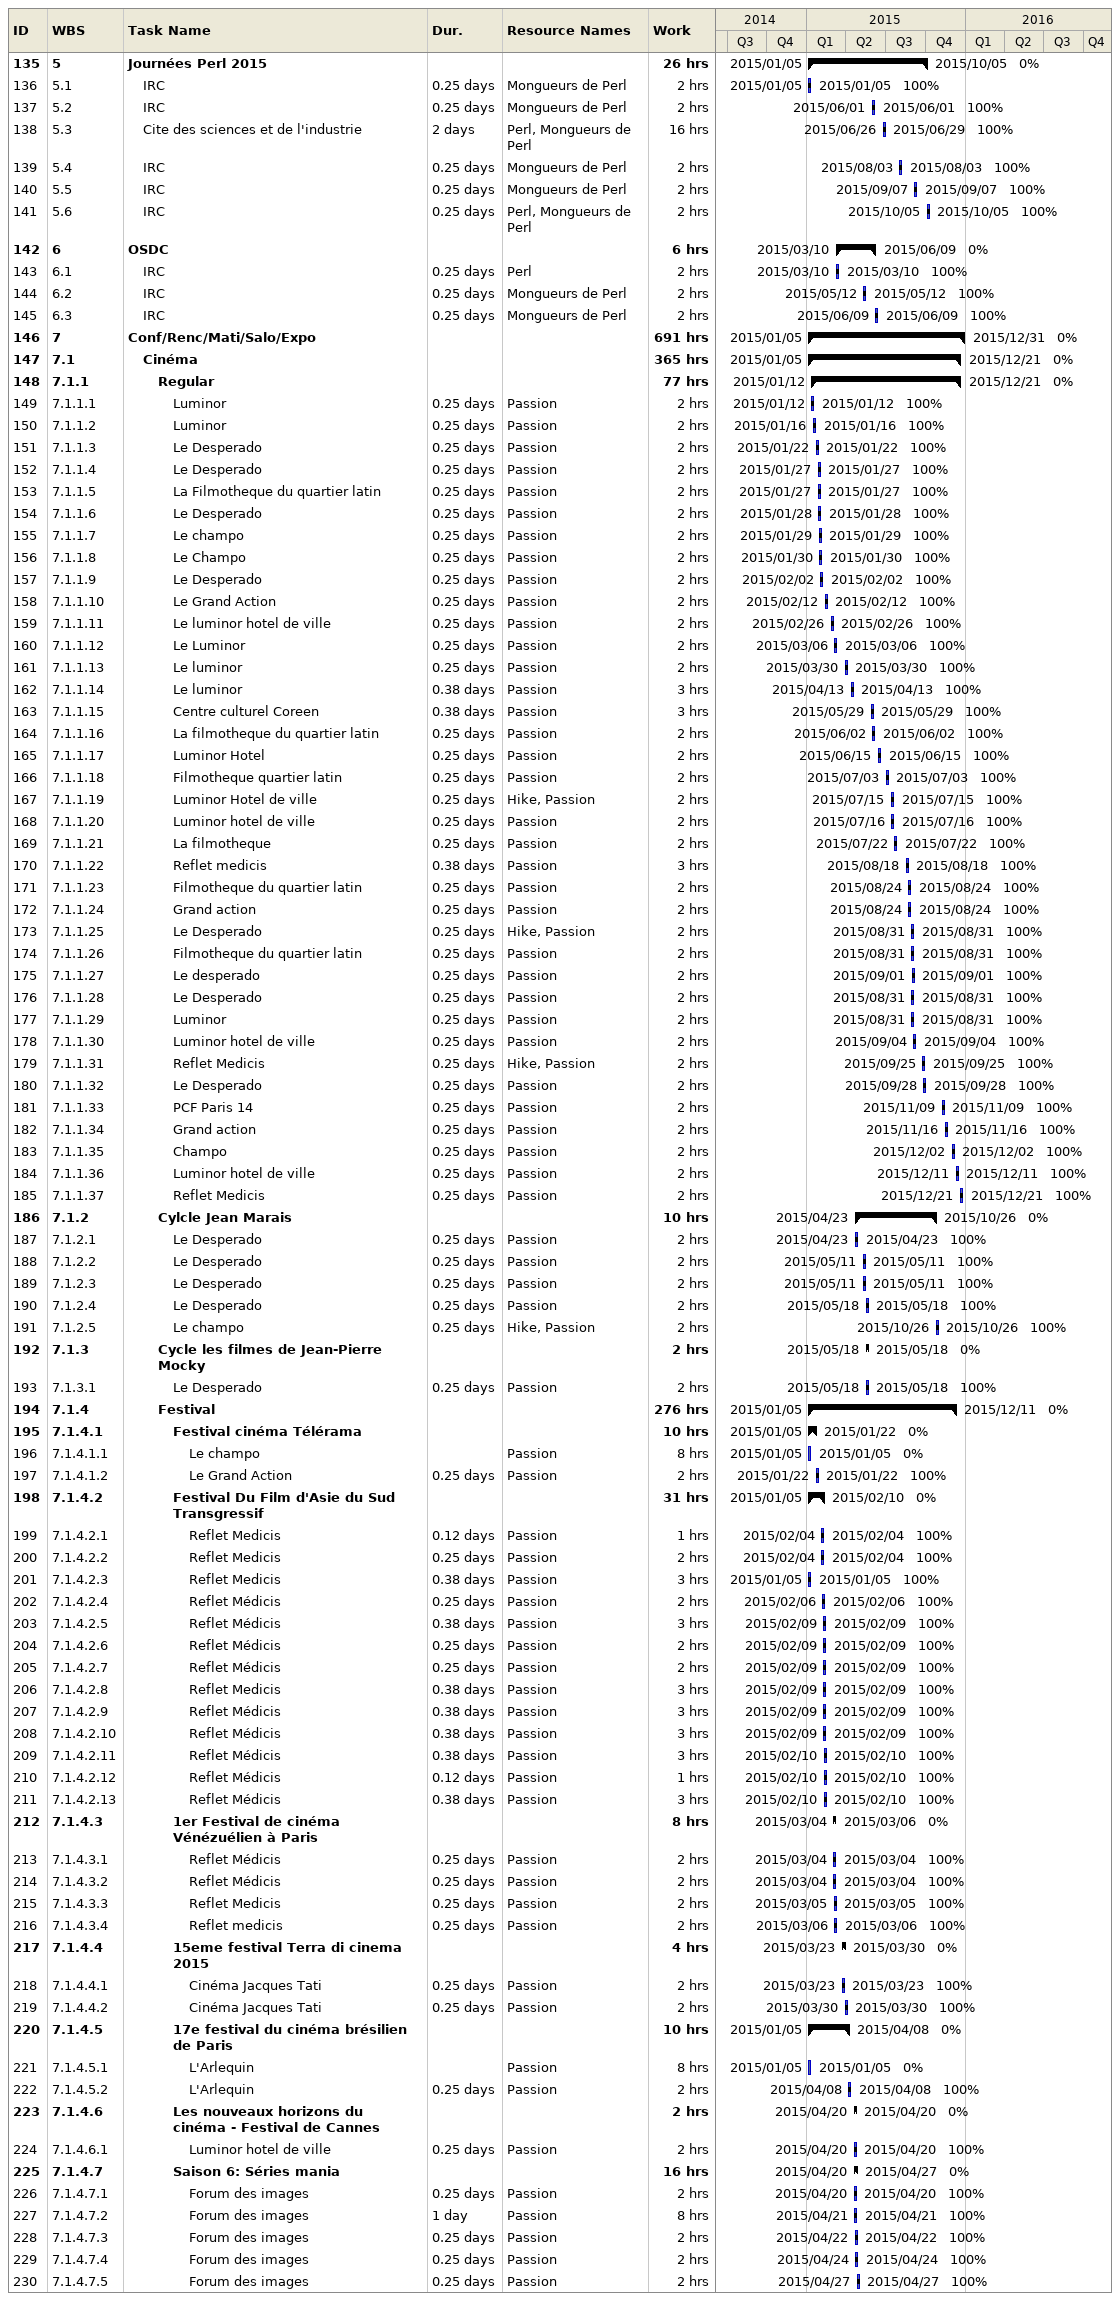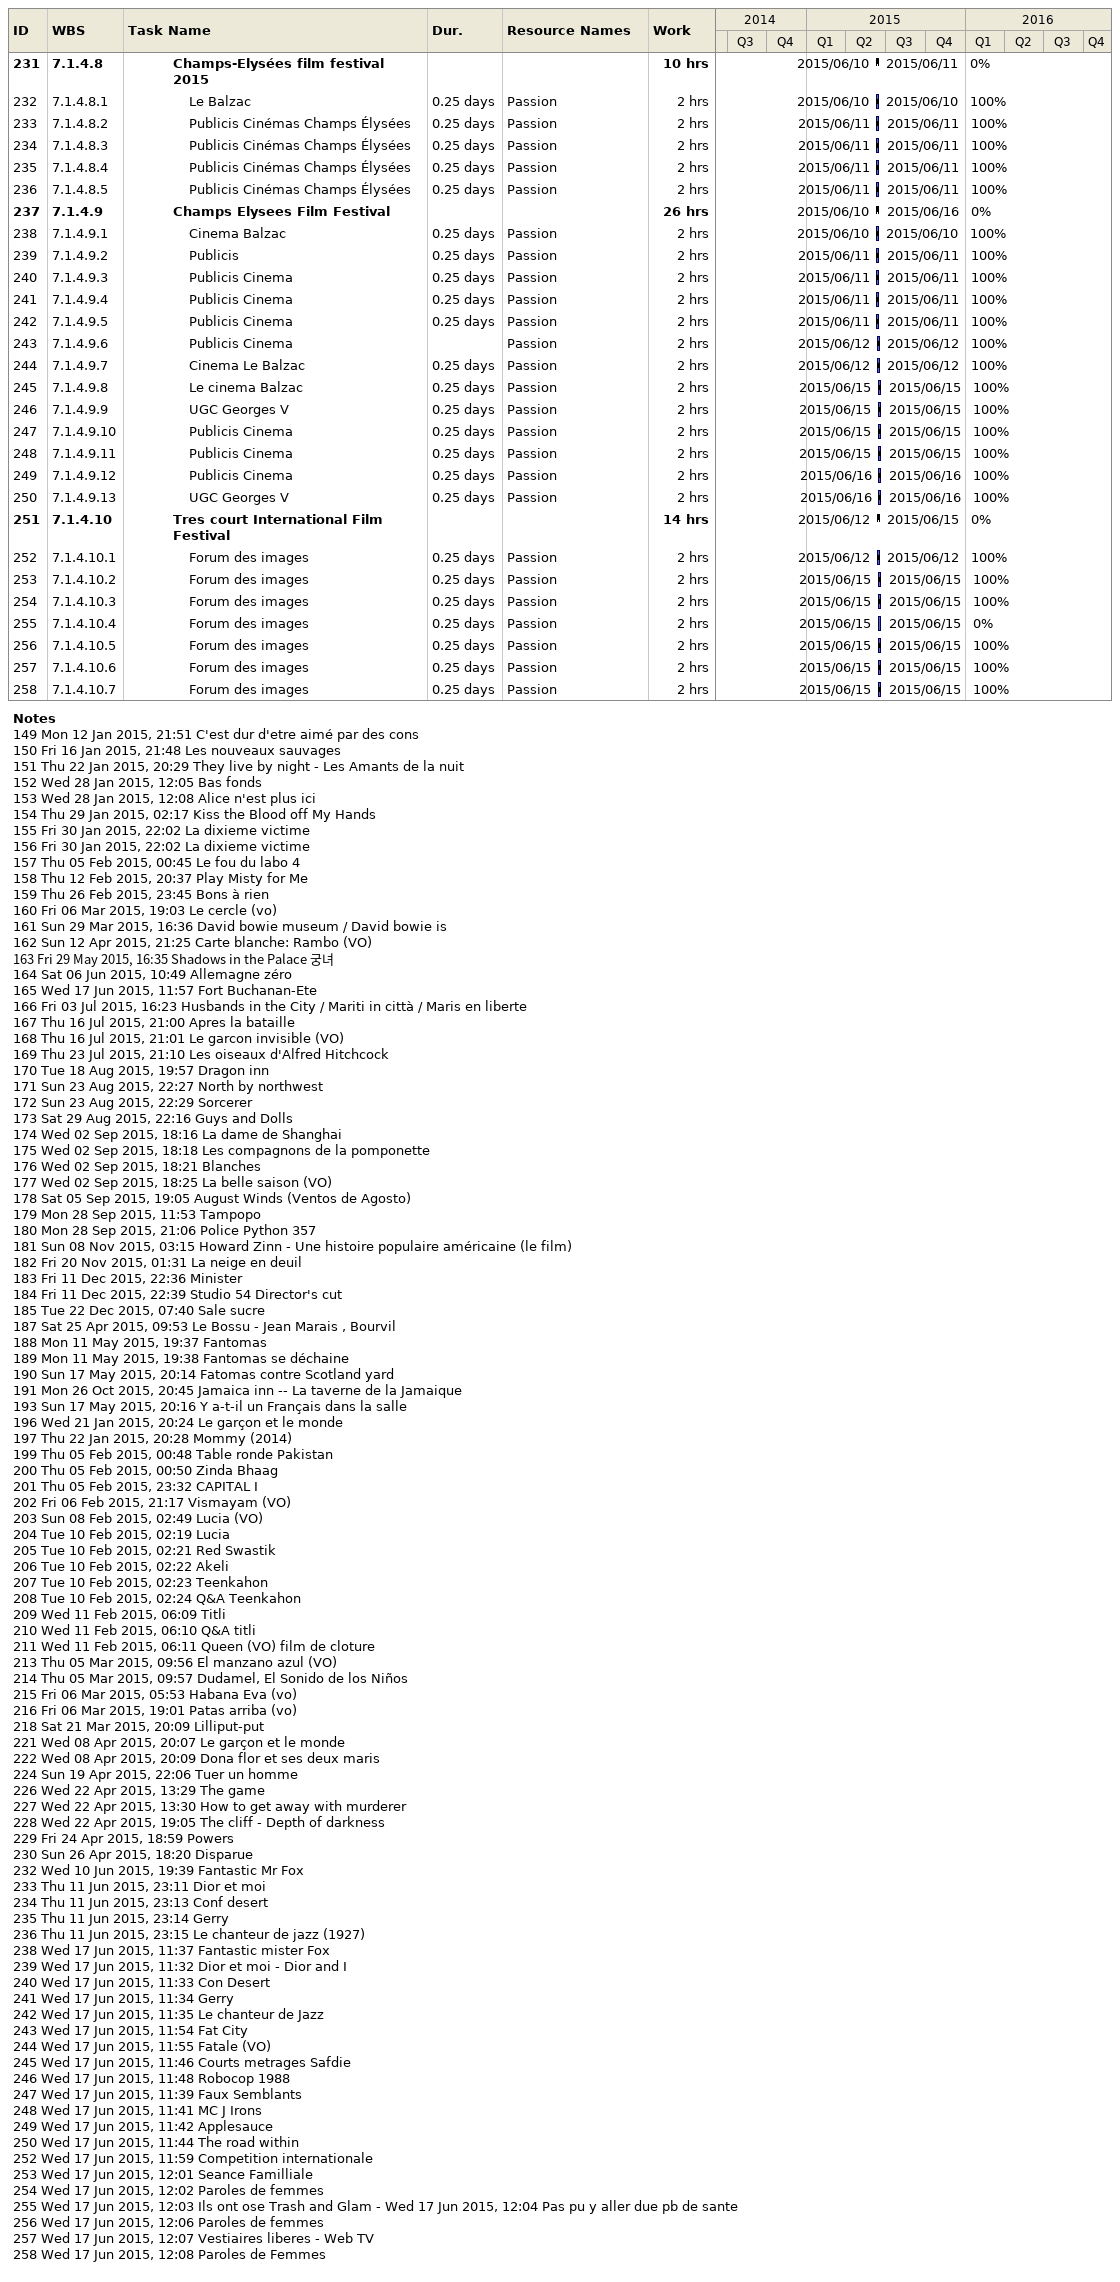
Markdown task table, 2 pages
| ID | WBS | Task | Duration | Start | Finish | Resources | % complete | Work (h) |
|---|---|---|---|---|---|---|---|---|
| 135 | 5 | **Journées Perl 2015** |  | 2015-01-05 | 2015-10-05 |  | 0 | 26 |
| 136 | 5.1 | IRC | 0.25d | 2015-01-05 | 2015-01-05 | Mongueurs de Perl | 100 | 2 |
| 137 | 5.2 | IRC | 0.25d | 2015-06-01 | 2015-06-01 | Mongueurs de Perl | 100 | 2 |
| 138 | 5.3 | Cite des sciences et de l'industrie | 2d | 2015-06-26 | 2015-06-29 | Perl, Mongueurs de Perl | 100 | 16 |
| 139 | 5.4 | IRC | 0.25d | 2015-08-03 | 2015-08-03 | Mongueurs de Perl | 100 | 2 |
| 140 | 5.5 | IRC | 0.25d | 2015-09-07 | 2015-09-07 | Mongueurs de Perl | 100 | 2 |
| 141 | 5.6 | IRC | 0.25d | 2015-10-05 | 2015-10-05 | Perl, Mongueurs de Perl | 100 | 2 |
| 142 | 6 | **OSDC** |  | 2015-03-10 | 2015-06-09 |  | 0 | 6 |
| 143 | 6.1 | IRC | 0.25d | 2015-03-10 | 2015-03-10 | Perl | 100 | 2 |
| 144 | 6.2 | IRC | 0.25d | 2015-05-12 | 2015-05-12 | Mongueurs de Perl | 100 | 2 |
| 145 | 6.3 | IRC | 0.25d | 2015-06-09 | 2015-06-09 | Mongueurs de Perl | 100 | 2 |
| 146 | 7 | **Conf/Renc/Mati/Salo/Expo** |  | 2015-01-05 | 2015-12-31 |  | 0 | 691 |
| 147 | 7.1 | **Cinéma** |  | 2015-01-05 | 2015-12-21 |  | 0 | 365 |
| 148 | 7.1.1 | **Regular** |  | 2015-01-12 | 2015-12-21 |  | 0 | 77 |
| 149 | 7.1.1.1 | Luminor | 0.25d | 2015-01-12 | 2015-01-12 | Passion | 100 | 2 |
| 150 | 7.1.1.2 | Luminor | 0.25d | 2015-01-16 | 2015-01-16 | Passion | 100 | 2 |
| 151 | 7.1.1.3 | Le Desperado | 0.25d | 2015-01-22 | 2015-01-22 | Passion | 100 | 2 |
| 152 | 7.1.1.4 | Le Desperado | 0.25d | 2015-01-27 | 2015-01-27 | Passion | 100 | 2 |
| 153 | 7.1.1.5 | La Filmotheque du quartier latin | 0.25d | 2015-01-27 | 2015-01-27 | Passion | 100 | 2 |
| 154 | 7.1.1.6 | Le Desperado | 0.25d | 2015-01-28 | 2015-01-28 | Passion | 100 | 2 |
| 155 | 7.1.1.7 | Le champo | 0.25d | 2015-01-29 | 2015-01-29 | Passion | 100 | 2 |
| 156 | 7.1.1.8 | Le Champo | 0.25d | 2015-01-30 | 2015-01-30 | Passion | 100 | 2 |
| 157 | 7.1.1.9 | Le Desperado | 0.25d | 2015-02-02 | 2015-02-02 | Passion | 100 | 2 |
| 158 | 7.1.1.10 | Le Grand Action | 0.25d | 2015-02-12 | 2015-02-12 | Passion | 100 | 2 |
| 159 | 7.1.1.11 | Le luminor hotel de ville | 0.25d | 2015-02-26 | 2015-02-26 | Passion | 100 | 2 |
| 160 | 7.1.1.12 | Le Luminor | 0.25d | 2015-03-06 | 2015-03-06 | Passion | 100 | 2 |
| 161 | 7.1.1.13 | Le luminor | 0.25d | 2015-03-30 | 2015-03-30 | Passion | 100 | 2 |
| 162 | 7.1.1.14 | Le luminor | 0.38d | 2015-04-13 | 2015-04-13 | Passion | 100 | 3 |
| 163 | 7.1.1.15 | Centre culturel Coreen | 0.38d | 2015-05-29 | 2015-05-29 | Passion | 100 | 3 |
| 164 | 7.1.1.16 | La filmotheque du quartier latin | 0.25d | 2015-06-02 | 2015-06-02 | Passion | 100 | 2 |
| 165 | 7.1.1.17 | Luminor Hotel | 0.25d | 2015-06-15 | 2015-06-15 | Passion | 100 | 2 |
| 166 | 7.1.1.18 | Filmotheque quartier latin | 0.25d | 2015-07-03 | 2015-07-03 | Passion | 100 | 2 |
| 167 | 7.1.1.19 | Luminor Hotel de ville | 0.25d | 2015-07-15 | 2015-07-15 | Hike, Passion | 100 | 2 |
| 168 | 7.1.1.20 | Luminor hotel de ville | 0.25d | 2015-07-16 | 2015-07-16 | Passion | 100 | 2 |
| 169 | 7.1.1.21 | La filmotheque | 0.25d | 2015-07-22 | 2015-07-22 | Passion | 100 | 2 |
| 170 | 7.1.1.22 | Reflet medicis | 0.38d | 2015-08-18 | 2015-08-18 | Passion | 100 | 3 |
| 171 | 7.1.1.23 | Filmotheque du quartier latin | 0.25d | 2015-08-24 | 2015-08-24 | Passion | 100 | 2 |
| 172 | 7.1.1.24 | Grand action | 0.25d | 2015-08-24 | 2015-08-24 | Passion | 100 | 2 |
| 173 | 7.1.1.25 | Le Desperado | 0.25d | 2015-08-31 | 2015-08-31 | Hike, Passion | 100 | 2 |
| 174 | 7.1.1.26 | Filmotheque du quartier latin | 0.25d | 2015-08-31 | 2015-08-31 | Passion | 100 | 2 |
| 175 | 7.1.1.27 | Le desperado | 0.25d | 2015-09-01 | 2015-09-01 | Passion | 100 | 2 |
| 176 | 7.1.1.28 | Le Desperado | 0.25d | 2015-08-31 | 2015-08-31 | Passion | 100 | 2 |
| 177 | 7.1.1.29 | Luminor | 0.25d | 2015-08-31 | 2015-08-31 | Passion | 100 | 2 |
| 178 | 7.1.1.30 | Luminor hotel de ville | 0.25d | 2015-09-04 | 2015-09-04 | Passion | 100 | 2 |
| 179 | 7.1.1.31 | Reflet Medicis | 0.25d | 2015-09-25 | 2015-09-25 | Hike, Passion | 100 | 2 |
| 180 | 7.1.1.32 | Le Desperado | 0.25d | 2015-09-28 | 2015-09-28 | Passion | 100 | 2 |
| 181 | 7.1.1.33 | PCF Paris 14 | 0.25d | 2015-11-09 | 2015-11-09 | Passion | 100 | 2 |
| 182 | 7.1.1.34 | Grand action | 0.25d | 2015-11-16 | 2015-11-16 | Passion | 100 | 2 |
| 183 | 7.1.1.35 | Champo | 0.25d | 2015-12-02 | 2015-12-02 | Passion | 100 | 2 |
| 184 | 7.1.1.36 | Luminor hotel de ville | 0.25d | 2015-12-11 | 2015-12-11 | Passion | 100 | 2 |
| 185 | 7.1.1.37 | Reflet Medicis | 0.25d | 2015-12-21 | 2015-12-21 | Passion | 100 | 2 |
| 186 | 7.1.2 | **Cylcle Jean Marais** |  | 2015-04-23 | 2015-10-26 |  | 0 | 10 |
| 187 | 7.1.2.1 | Le Desperado | 0.25d | 2015-04-23 | 2015-04-23 | Passion | 100 | 2 |
| 188 | 7.1.2.2 | Le Desperado | 0.25d | 2015-05-11 | 2015-05-11 | Passion | 100 | 2 |
| 189 | 7.1.2.3 | Le Desperado | 0.25d | 2015-05-11 | 2015-05-11 | Passion | 100 | 2 |
| 190 | 7.1.2.4 | Le Desperado | 0.25d | 2015-05-18 | 2015-05-18 | Passion | 100 | 2 |
| 191 | 7.1.2.5 | Le champo | 0.25d | 2015-10-26 | 2015-10-26 | Hike, Passion | 100 | 2 |
| 192 | 7.1.3 | **Cycle les filmes de Jean-Pierre Mocky** |  | 2015-05-18 | 2015-05-18 |  | 0 | 2 |
| 193 | 7.1.3.1 | Le Desperado | 0.25d | 2015-05-18 | 2015-05-18 | Passion | 100 | 2 |
| 194 | 7.1.4 | **Festival** |  | 2015-01-05 | 2015-12-11 |  | 0 | 276 |
| 195 | 7.1.4.1 | **Festival cinéma Télérama** |  | 2015-01-05 | 2015-01-22 |  | 0 | 10 |
| 196 | 7.1.4.1.1 | Le champo |  | 2015-01-05 | 2015-01-05 | Passion | 0 | 8 |
| 197 | 7.1.4.1.2 | Le Grand Action | 0.25d | 2015-01-22 | 2015-01-22 | Passion | 100 | 2 |
| 198 | 7.1.4.2 | **Festival Du Film d'Asie du Sud Transgressif** |  | 2015-01-05 | 2015-02-10 |  | 0 | 31 |
| 199 | 7.1.4.2.1 | Reflet Medicis | 0.12d | 2015-02-04 | 2015-02-04 | Passion | 100 | 1 |
| 200 | 7.1.4.2.2 | Reflet Medicis | 0.25d | 2015-02-04 | 2015-02-04 | Passion | 100 | 2 |
| 201 | 7.1.4.2.3 | Reflet Medicis | 0.38d | 2015-01-05 | 2015-01-05 | Passion | 100 | 3 |
| 202 | 7.1.4.2.4 | Reflet Médicis | 0.25d | 2015-02-06 | 2015-02-06 | Passion | 100 | 2 |
| 203 | 7.1.4.2.5 | Reflet Médicis | 0.38d | 2015-02-09 | 2015-02-09 | Passion | 100 | 3 |
| 204 | 7.1.4.2.6 | Reflet Médicis | 0.25d | 2015-02-09 | 2015-02-09 | Passion | 100 | 2 |
| 205 | 7.1.4.2.7 | Reflet Médicis | 0.25d | 2015-02-09 | 2015-02-09 | Passion | 100 | 2 |
| 206 | 7.1.4.2.8 | Reflet Medicis | 0.38d | 2015-02-09 | 2015-02-09 | Passion | 100 | 3 |
| 207 | 7.1.4.2.9 | Reflet Médicis | 0.38d | 2015-02-09 | 2015-02-09 | Passion | 100 | 3 |
| 208 | 7.1.4.2.10 | Reflet Médicis | 0.38d | 2015-02-09 | 2015-02-09 | Passion | 100 | 3 |
| 209 | 7.1.4.2.11 | Reflet Médicis | 0.38d | 2015-02-10 | 2015-02-10 | Passion | 100 | 3 |
| 210 | 7.1.4.2.12 | Reflet Médicis | 0.12d | 2015-02-10 | 2015-02-10 | Passion | 100 | 1 |
| 211 | 7.1.4.2.13 | Reflet Médicis | 0.38d | 2015-02-10 | 2015-02-10 | Passion | 100 | 3 |
| 212 | 7.1.4.3 | **1er Festival de cinéma Vénézuélien à Paris** |  | 2015-03-04 | 2015-03-06 |  | 0 | 8 |
| 213 | 7.1.4.3.1 | Reflet Médicis | 0.25d | 2015-03-04 | 2015-03-04 | Passion | 100 | 2 |
| 214 | 7.1.4.3.2 | Reflet Médicis | 0.25d | 2015-03-04 | 2015-03-04 | Passion | 100 | 2 |
| 215 | 7.1.4.3.3 | Reflet Medicis | 0.25d | 2015-03-05 | 2015-03-05 | Passion | 100 | 2 |
| 216 | 7.1.4.3.4 | Reflet medicis | 0.25d | 2015-03-06 | 2015-03-06 | Passion | 100 | 2 |
| 217 | 7.1.4.4 | **15eme festival Terra di cinema 2015** |  | 2015-03-23 | 2015-03-30 |  | 0 | 4 |
| 218 | 7.1.4.4.1 | Cinéma Jacques Tati | 0.25d | 2015-03-23 | 2015-03-23 | Passion | 100 | 2 |
| 219 | 7.1.4.4.2 | Cinéma Jacques Tati | 0.25d | 2015-03-30 | 2015-03-30 | Passion | 100 | 2 |
| 220 | 7.1.4.5 | **17e festival du cinéma brésilien de Paris** |  | 2015-01-05 | 2015-04-08 |  | 0 | 10 |
| 221 | 7.1.4.5.1 | L'Arlequin |  | 2015-01-05 | 2015-01-05 | Passion | 0 | 8 |
| 222 | 7.1.4.5.2 | L'Arlequin | 0.25d | 2015-04-08 | 2015-04-08 | Passion | 100 | 2 |
| 223 | 7.1.4.6 | **Les nouveaux horizons du cinéma - Festival de Cannes** |  | 2015-04-20 | 2015-04-20 |  | 0 | 2 |
| 224 | 7.1.4.6.1 | Luminor hotel de ville | 0.25d | 2015-04-20 | 2015-04-20 | Passion | 100 | 2 |
| 225 | 7.1.4.7 | **Saison 6: Séries mania** |  | 2015-04-20 | 2015-04-27 |  | 0 | 16 |
| 226 | 7.1.4.7.1 | Forum des images | 0.25d | 2015-04-20 | 2015-04-20 | Passion | 100 | 2 |
| 227 | 7.1.4.7.2 | Forum des images | 1d | 2015-04-21 | 2015-04-21 | Passion | 100 | 8 |
| 228 | 7.1.4.7.3 | Forum des images | 0.25d | 2015-04-22 | 2015-04-22 | Passion | 100 | 2 |
| 229 | 7.1.4.7.4 | Forum des images | 0.25d | 2015-04-24 | 2015-04-24 | Passion | 100 | 2 |
| 230 | 7.1.4.7.5 | Forum des images | 0.25d | 2015-04-27 | 2015-04-27 | Passion | 100 | 2 |
| 231 | 7.1.4.8 | **Champs-Elysées film festival 2015** |  | 2015-06-10 | 2015-06-11 |  | 0 | 10 |
| 232 | 7.1.4.8.1 | Le Balzac | 0.25d | 2015-06-10 | 2015-06-10 | Passion | 100 | 2 |
| 233 | 7.1.4.8.2 | Publicis Cinémas Champs Élysées | 0.25d | 2015-06-11 | 2015-06-11 | Passion | 100 | 2 |
| 234 | 7.1.4.8.3 | Publicis Cinémas Champs Élysées | 0.25d | 2015-06-11 | 2015-06-11 | Passion | 100 | 2 |
| 235 | 7.1.4.8.4 | Publicis Cinémas Champs Élysées | 0.25d | 2015-06-11 | 2015-06-11 | Passion | 100 | 2 |
| 236 | 7.1.4.8.5 | Publicis Cinémas Champs Élysées | 0.25d | 2015-06-11 | 2015-06-11 | Passion | 100 | 2 |
| 237 | 7.1.4.9 | **Champs Elysees Film Festival** |  | 2015-06-10 | 2015-06-16 |  | 0 | 26 |
| 238 | 7.1.4.9.1 | Cinema Balzac | 0.25d | 2015-06-10 | 2015-06-10 | Passion | 100 | 2 |
| 239 | 7.1.4.9.2 | Publicis | 0.25d | 2015-06-11 | 2015-06-11 | Passion | 100 | 2 |
| 240 | 7.1.4.9.3 | Publicis Cinema | 0.25d | 2015-06-11 | 2015-06-11 | Passion | 100 | 2 |
| 241 | 7.1.4.9.4 | Publicis Cinema | 0.25d | 2015-06-11 | 2015-06-11 | Passion | 100 | 2 |
| 242 | 7.1.4.9.5 | Publicis Cinema | 0.25d | 2015-06-11 | 2015-06-11 | Passion | 100 | 2 |
| 243 | 7.1.4.9.6 | Publicis Cinema |  | 2015-06-12 | 2015-06-12 | Passion | 100 | 2 |
| 244 | 7.1.4.9.7 | Cinema Le Balzac | 0.25d | 2015-06-12 | 2015-06-12 | Passion | 100 | 2 |
| 245 | 7.1.4.9.8 | Le cinema Balzac | 0.25d | 2015-06-15 | 2015-06-15 | Passion | 100 | 2 |
| 246 | 7.1.4.9.9 | UGC Georges V | 0.25d | 2015-06-15 | 2015-06-15 | Passion | 100 | 2 |
| 247 | 7.1.4.9.10 | Publicis Cinema | 0.25d | 2015-06-15 | 2015-06-15 | Passion | 100 | 2 |
| 248 | 7.1.4.9.11 | Publicis Cinema | 0.25d | 2015-06-15 | 2015-06-15 | Passion | 100 | 2 |
| 249 | 7.1.4.9.12 | Publicis Cinema | 0.25d | 2015-06-16 | 2015-06-16 | Passion | 100 | 2 |
| 250 | 7.1.4.9.13 | UGC Georges V | 0.25d | 2015-06-16 | 2015-06-16 | Passion | 100 | 2 |
| 251 | 7.1.4.10 | **Tres court International Film Festival** |  | 2015-06-12 | 2015-06-15 |  | 0 | 14 |
| 252 | 7.1.4.10.1 | Forum des images | 0.25d | 2015-06-12 | 2015-06-12 | Passion | 100 | 2 |
| 253 | 7.1.4.10.2 | Forum des images | 0.25d | 2015-06-15 | 2015-06-15 | Passion | 100 | 2 |
| 254 | 7.1.4.10.3 | Forum des images | 0.25d | 2015-06-15 | 2015-06-15 | Passion | 100 | 2 |
| 255 | 7.1.4.10.4 | Forum des images | 0.25d | 2015-06-15 | 2015-06-15 | Passion | 0 | 2 |
| 256 | 7.1.4.10.5 | Forum des images | 0.25d | 2015-06-15 | 2015-06-15 | Passion | 100 | 2 |
| 257 | 7.1.4.10.6 | Forum des images | 0.25d | 2015-06-15 | 2015-06-15 | Passion | 100 | 2 |
| 258 | 7.1.4.10.7 | Forum des images | 0.25d | 2015-06-15 | 2015-06-15 | Passion | 100 | 2 |

Notes
- 149: Mon 12 Jan 2015, 21:51 C'est dur d'etre aimé par des cons
- 150: Fri 16 Jan 2015, 21:48 Les nouveaux sauvages
- 151: Thu 22 Jan 2015, 20:29 They live by night - Les Amants de la nuit
- 152: Wed 28 Jan 2015, 12:05 Bas fonds
- 153: Wed 28 Jan 2015, 12:08 Alice n'est plus ici
- 154: Thu 29 Jan 2015, 02:17 Kiss the Blood off My Hands
- 155: Fri 30 Jan 2015, 22:02 La dixieme victime
- 156: Fri 30 Jan 2015, 22:02 La dixieme victime
- 157: Thu 05 Feb 2015, 00:45 Le fou du labo 4
- 158: Thu 12 Feb 2015, 20:37 Play Misty for Me
- 159: Thu 26 Feb 2015, 23:45 Bons à rien
- 160: Fri 06 Mar 2015, 19:03 Le cercle (vo)
- 161: Sun 29 Mar 2015, 16:36 David bowie museum / David bowie is
- 162: Sun 12 Apr 2015, 21:25 Carte blanche: Rambo (VO)
- 163: Fri 29 May 2015, 16:35 Shadows in the Palace 궁녀
- 164: Sat 06 Jun 2015, 10:49 Allemagne zéro
- 165: Wed 17 Jun 2015, 11:57 Fort Buchanan-Ete
- 166: Fri 03 Jul 2015, 16:23 Husbands in the City / Mariti in città / Maris en liberte
- 167: Thu 16 Jul 2015, 21:00 Apres la bataille
- 168: Thu 16 Jul 2015, 21:01 Le garcon invisible (VO)
- 169: Thu 23 Jul 2015, 21:10 Les oiseaux d'Alfred Hitchcock
- 170: Tue 18 Aug 2015, 19:57 Dragon inn
- 171: Sun 23 Aug 2015, 22:27 North by northwest
- 172: Sun 23 Aug 2015, 22:29 Sorcerer
- 173: Sat 29 Aug 2015, 22:16 Guys and Dolls
- 174: Wed 02 Sep 2015, 18:16 La dame de Shanghai
- 175: Wed 02 Sep 2015, 18:18 Les compagnons de la pomponette
- 176: Wed 02 Sep 2015, 18:21 Blanches
- 177: Wed 02 Sep 2015, 18:25 La belle saison (VO)
- 178: Sat 05 Sep 2015, 19:05 August Winds (Ventos de Agosto)
- 179: Mon 28 Sep 2015, 11:53 Tampopo
- 180: Mon 28 Sep 2015, 21:06 Police Python 357
- 181: Sun 08 Nov 2015, 03:15 Howard Zinn - Une histoire populaire américaine (le film)
- 182: Fri 20 Nov 2015, 01:31 La neige en deuil
- 183: Fri 11 Dec 2015, 22:36 Minister
- 184: Fri 11 Dec 2015, 22:39 Studio 54 Director's cut
- 185: Tue 22 Dec 2015, 07:40 Sale sucre
- 187: Sat 25 Apr 2015, 09:53 Le Bossu - Jean Marais , Bourvil
- 188: Mon 11 May 2015, 19:37 Fantomas
- 189: Mon 11 May 2015, 19:38 Fantomas se déchaine
- 190: Sun 17 May 2015, 20:14 Fatomas contre Scotland yard
- 191: Mon 26 Oct 2015, 20:45 Jamaica inn -- La taverne de la Jamaique
- 193: Sun 17 May 2015, 20:16 Y a-t-il un Français dans la salle
- 196: Wed 21 Jan 2015, 20:24 Le garçon et le monde
- 197: Thu 22 Jan 2015, 20:28 Mommy (2014)
- 199: Thu 05 Feb 2015, 00:48 Table ronde Pakistan
- 200: Thu 05 Feb 2015, 00:50 Zinda Bhaag
- 201: Thu 05 Feb 2015, 23:32 CAPITAL I
- 202: Fri 06 Feb 2015, 21:17 Vismayam (VO)
- 203: Sun 08 Feb 2015, 02:49 Lucia (VO)
- 204: Tue 10 Feb 2015, 02:19 Lucia
- 205: Tue 10 Feb 2015, 02:21 Red Swastik
- 206: Tue 10 Feb 2015, 02:22 Akeli
- 207: Tue 10 Feb 2015, 02:23 Teenkahon
- 208: Tue 10 Feb 2015, 02:24 Q&A Teenkahon
- 209: Wed 11 Feb 2015, 06:09 Titli
- 210: Wed 11 Feb 2015, 06:10 Q&A titli
- 211: Wed 11 Feb 2015, 06:11 Queen (VO) film de cloture
- 213: Thu 05 Mar 2015, 09:56 El manzano azul (VO)
- 214: Thu 05 Mar 2015, 09:57 Dudamel, El Sonido de los Niños
- 215: Fri 06 Mar 2015, 05:53 Habana Eva (vo)
- 216: Fri 06 Mar 2015, 19:01 Patas arriba (vo)
- 218: Sat 21 Mar 2015, 20:09 Lilliput-put
- 221: Wed 08 Apr 2015, 20:07 Le garçon et le monde
- 222: Wed 08 Apr 2015, 20:09 Dona flor et ses deux maris
- 224: Sun 19 Apr 2015, 22:06 Tuer un homme
- 226: Wed 22 Apr 2015, 13:29 The game
- 227: Wed 22 Apr 2015, 13:30 How to get away with murderer
- 228: Wed 22 Apr 2015, 19:05 The cliff - Depth of darkness
- 229: Fri 24 Apr 2015, 18:59 Powers
- 230: Sun 26 Apr 2015, 18:20 Disparue
- 232: Wed 10 Jun 2015, 19:39 Fantastic Mr Fox
- 233: Thu 11 Jun 2015, 23:11 Dior et moi
- 234: Thu 11 Jun 2015, 23:13 Conf desert
- 235: Thu 11 Jun 2015, 23:14 Gerry
- 236: Thu 11 Jun 2015, 23:15 Le chanteur de jazz (1927)
- 238: Wed 17 Jun 2015, 11:37 Fantastic mister Fox
- 239: Wed 17 Jun 2015, 11:32 Dior et moi - Dior and I
- 240: Wed 17 Jun 2015, 11:33 Con Desert
- 241: Wed 17 Jun 2015, 11:34 Gerry
- 242: Wed 17 Jun 2015, 11:35 Le chanteur de Jazz
- 243: Wed 17 Jun 2015, 11:54 Fat City
- 244: Wed 17 Jun 2015, 11:55 Fatale (VO)
- 245: Wed 17 Jun 2015, 11:46 Courts metrages Safdie
- 246: Wed 17 Jun 2015, 11:48 Robocop 1988
- 247: Wed 17 Jun 2015, 11:39 Faux Semblants
- 248: Wed 17 Jun 2015, 11:41 MC J Irons
- 249: Wed 17 Jun 2015, 11:42 Applesauce
- 250: Wed 17 Jun 2015, 11:44 The road within
- 252: Wed 17 Jun 2015, 11:59 Competition internationale
- 253: Wed 17 Jun 2015, 12:01 Seance Familliale
- 254: Wed 17 Jun 2015, 12:02 Paroles de femmes
- 255: Wed 17 Jun 2015, 12:03 Ils ont ose Trash and Glam - Wed 17 Jun 2015, 12:04 Pas pu y aller due pb de sante
- 256: Wed 17 Jun 2015, 12:06 Paroles de femmes
- 257: Wed 17 Jun 2015, 12:07 Vestiaires liberes - Web TV
- 258: Wed 17 Jun 2015, 12:08 Paroles de Femmes
